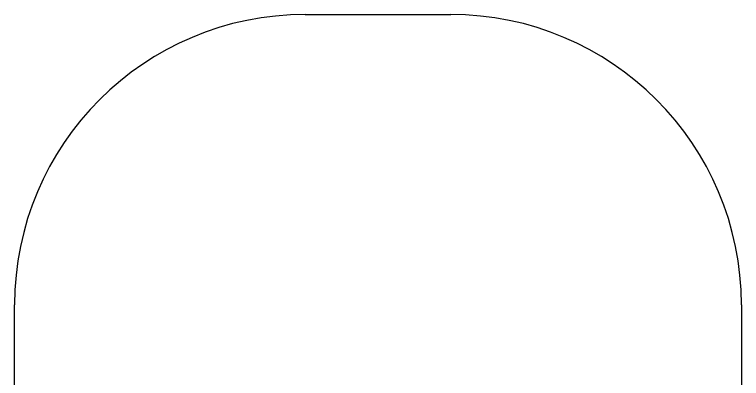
# Model space of a CAD drawing. Header units: millimetres. Extents: x 100 to 940, y 100 to 694.
# Drawn here: x 619.319 to 620.257, y 257.313 to 257.783 of the extents above; entities that cross this region are included whole.
import ezdxf

# ---------------------------------------------------------------- set-up
doc = ezdxf.new("R2010")
doc.units = ezdxf.units.MM

msp = doc.modelspace()

# ---------------------------------------------------------------- linework, layer by layer
at = {"color": 1}
for p, q in [((619.69401, 257.78305), (619.88151, 257.78305)), ((619.31901, 253.09555), (619.31901, 257.40805)), ((620.25651, 257.40805), (620.25651, 253.09555))]:
    msp.add_line(p, q, dxfattribs=at)
for centre, start, end in [((619.69401, 257.40805), 90, 180), ((619.88151, 257.40805), 0, 90)]:
    msp.add_arc(centre, 0.375, start, end, dxfattribs=at)

doc.saveas('drawing.dxf')
